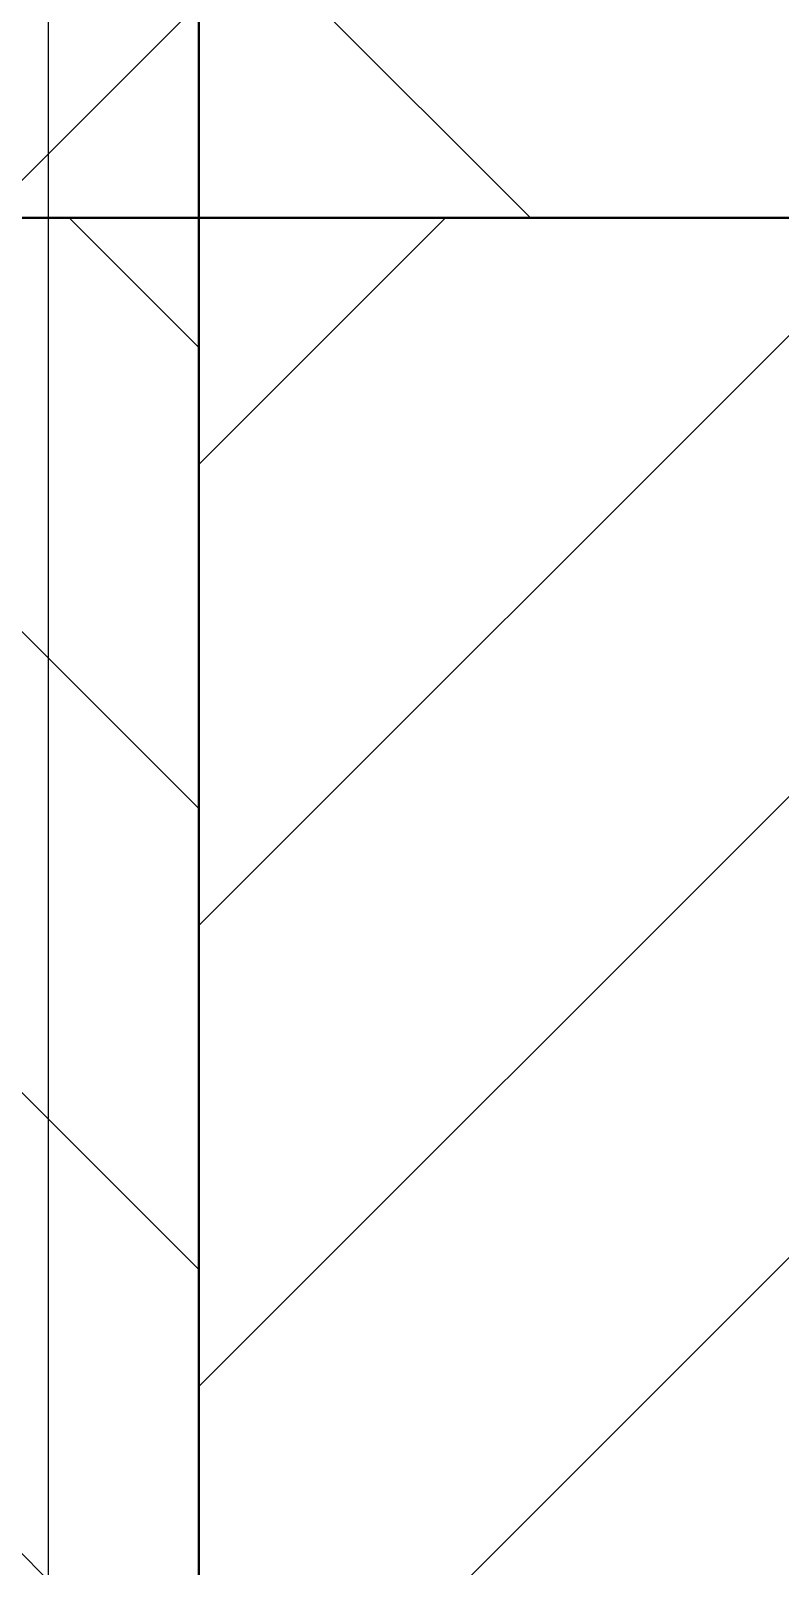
# Model space of a CAD drawing. Header units: metres. Extents: x 1.9 to 30.6, y -0.8 to 18.8.
# Drawn here: x 21.565 to 23.754, y 8.06 to 12.547 of the extents above; entities that cross this region are included whole.
import ezdxf

# ---------------------------------------------------------------- set-up
doc = ezdxf.new("R2010")
doc.units = ezdxf.units.M
doc.layers.add('ATR-ACHURADO', color=9, linetype='Continuous')
doc.layers.add('ATR-AREAS', color=1, linetype='Continuous')

msp = doc.modelspace()

# ---------------------------------------------------------------- hatches: boundary and pattern name
at = {"layer": 'ATR-ACHURADO'}
h = msp.add_hatch(dxfattribs=at)
h.set_pattern_fill('ANSI31', scale=0.3)
h.paths.add_polyline_path([(17.016, 12), (22.056, 12), (22.056, 16), (17.016, 16)])
h = msp.add_hatch(dxfattribs=at)
h.set_pattern_fill('ANSI31', scale=0.3, angle=90)
h.paths.add_polyline_path([(22.056, 12), (27.096, 12), (27.096, 16), (22.056, 16)])
h = msp.add_hatch(dxfattribs=at)
h.set_pattern_fill('ANSI31', scale=0.3, angle=90)
h.paths.add_polyline_path([(17.016, 4), (22.056, 4), (22.056, 12), (17.016, 12)])
h = msp.add_hatch(dxfattribs=at)
h.set_pattern_fill('ANSI31', scale=0.3)
h.paths.add_polyline_path([(22.056, 4), (27.096, 4), (27.096, 12), (22.056, 12)])

# ---------------------------------------------------------------- linework, layer by layer
at = {"color": 6}
msp.add_lwpolyline([(21.6159, 16), (21.6159, 0)], dxfattribs=at)
at = {"layer": 'ATR-AREAS', "lineweight": 35}
for points in [[(17.016, 12), (22.056, 12), (22.056, 16), (17.016, 16)], [(22.056, 12), (27.096, 12), (27.096, 16), (22.056, 16)], [(17.016, 4), (22.056, 4), (22.056, 12), (17.016, 12)], [(22.056, 4), (27.096, 4), (27.096, 12), (22.056, 12)]]:
    msp.add_lwpolyline(points, close=True, dxfattribs=at)

doc.saveas('drawing.dxf')
